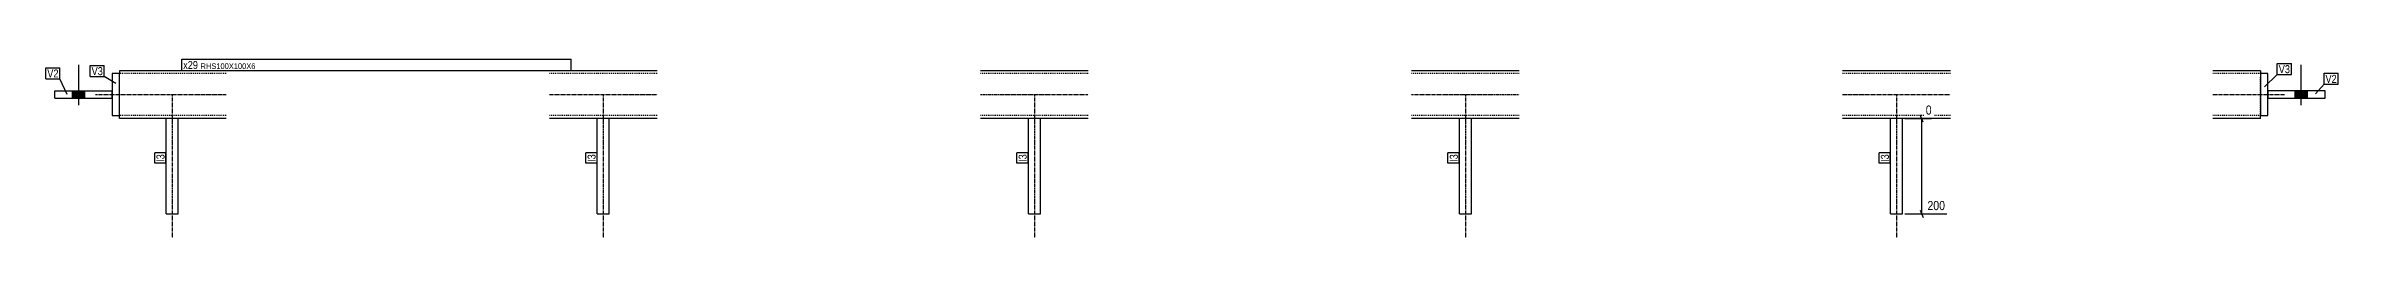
# Model space of a CAD drawing. Header units: millimetres. Extents: x 8 to 16358, y 12 to 475.
# Drawn here: x 11572 to 16358, y 12 to 386 of the extents above; entities that cross this region are included whole.
import ezdxf

# ---------------------------------------------------------------- set-up
doc = ezdxf.new("R2010")
doc.units = ezdxf.units.MM
doc.linetypes.add('DXK_LINE_DOT2', pattern=[3.9198, 1.9599, -1.9599])
doc.linetypes.add('DXK_LINE_DOT3', pattern=[5.9187, 2.979, -0.9799, 0.9799, -0.9799])
for name, color, linetype in [('MÅLSÆTNING', 7, 'Continuous'), ('STÅL', 7, 'Continuous'), ('TEKST', 7, 'Continuous')]:
    doc.layers.add(name, color=color, linetype=linetype)
doc.styles.add('Arial Narrow', font='ARIALN.TTF', dxfattribs={"height": 0.2})

msp = doc.modelspace()

# ---------------------------------------------------------------- hatches: boundary and pattern name
at = {"layer": 'STÅL', "linetype": 'Continuous'}
for points in [[(11627.6, 304.5), (11653.6, 304.5), (11653.6, 319.5), (11627.6, 319.5)], [(11627.6, 304.5), (11653.6, 304.5), (11653.6, 319.5), (11627.6, 319.5)], [(16293.6, 319.5), (16267.6, 319.5), (16267.6, 304.5), (16293.6, 304.5)], [(16293.6, 319.5), (16267.6, 319.5), (16267.6, 304.5), (16293.6, 304.5)]]:
    msp.add_hatch(color=96, dxfattribs=at).paths.add_polyline_path(points)

# ---------------------------------------------------------------- linework, layer by layer
at = {"layer": 'MÅLSÆTNING', "color": 7, "linetype": 'Continuous'}
for p, q in [((15453.1, 262), (15508.8, 262)), ((15491.1, 254.5), (15485.1, 269.5)), ((15488.1, 62), (15488.1, 262)), ((15453.1, 62), (15540.4, 62)), ((15485.1, 69.5), (15491.1, 54.5))]:
    msp.add_line(p, q, dxfattribs=at)
at = {"layer": 'STÅL', "color": 96, "linetype": 'Continuous'}
for p, q in [((11640.6, 289.5), (11640.6, 374.5)), ((11640.6, 289.5), (11640.6, 374.5)), ((16280.6, 289.5), (16280.6, 374.5)), ((16280.6, 289.5), (16280.6, 374.5)), ((11627.6, 304.5), (11627.6, 319.5)), ((11627.6, 304.5), (11627.6, 319.5)), ((11653.6, 304.5), (11653.6, 319.5)), ((11653.6, 304.5), (11653.6, 319.5)), ((16267.6, 304.5), (16267.6, 319.5)), ((16267.6, 304.5), (16267.6, 319.5)), ((16293.6, 304.5), (16293.6, 319.5)), ((16293.6, 304.5), (16293.6, 319.5))]:
    msp.add_line(p, q, dxfattribs=at)
at = {"layer": 'STÅL', "color": 2, "linetype": 'Continuous'}
for p, q in [((11710.6, 356), (11710.6, 268)), ((11725.6, 356), (11710.6, 356)), ((11725.6, 362), (11725.6, 356)), ((11948.1, 362), (11725.6, 362)), ((11725.6, 268), (11725.6, 356)), ((12848.1, 362), (12623.1, 362)), ((13748.1, 362), (13523.1, 362)), ((14648.1, 362), (14423.1, 362)), ((15548.1, 362), (15323.1, 362)), ((16195.6, 362), (16095.6, 362)), ((16195.6, 362), (16195.6, 361.1)), ((16195.6, 361.1), (16195.6, 356)), ((16210.6, 356), (16195.6, 356)), ((16195.6, 356), (16195.6, 268)), ((16210.6, 268), (16210.6, 356)), ((11590.6, 304.5), (11590.6, 319.5)), ((11590.6, 319.5), (11710.6, 319.5)), ((11590.6, 304.5), (11710.6, 304.5)), ((11710.6, 304.5), (11710.6, 319.5)), ((16210.6, 319.5), (16210.6, 304.5)), ((16330.6, 319.5), (16210.6, 319.5)), ((16210.6, 304.5), (16330.6, 304.5)), ((16330.6, 304.5), (16330.6, 319.5)), ((11710.6, 268), (11725.6, 268)), ((11725.6, 262.9), (11725.6, 268)), ((11725.6, 262), (11725.6, 262.9)), ((11948.1, 262), (11725.6, 262)), ((11823.1, 62), (11823.1, 262)), ((11848.1, 62), (11848.1, 262)), ((12848.1, 262), (12623.1, 262)), ((12723.1, 62), (12723.1, 262)), ((12748.1, 62), (12748.1, 262)), ((13748.1, 262), (13523.1, 262)), ((13623.1, 62), (13623.1, 262)), ((13648.1, 62), (13648.1, 262)), ((14648.1, 262), (14423.1, 262)), ((14523.1, 62), (14523.1, 262)), ((14548.1, 62), (14548.1, 262)), ((15548.1, 262), (15323.1, 262)), ((15423.1, 62), (15423.1, 262)), ((15448.1, 62), (15448.1, 262)), ((16195.6, 262), (16095.6, 262)), ((16195.6, 268), (16210.6, 268)), ((16195.6, 262), (16195.6, 268)), ((11823.1, 62), (11848.1, 62)), ((12723.1, 62), (12748.1, 62)), ((13623.1, 62), (13648.1, 62)), ((14523.1, 62), (14548.1, 62)), ((15423.1, 62), (15448.1, 62))]:
    msp.add_line(p, q, dxfattribs=at)
at = {"layer": 'STÅL', "color": 7, "linetype": 'DXK_LINE_DOT2'}
for p, q in [((11725.6, 362), (11725.6, 361.1)), ((11725.6, 361.1), (11725.6, 358.5)), ((11948.1, 356), (11725.6, 356)), ((11725.6, 274), (11725.6, 356)), ((12848.1, 356), (12623.1, 356)), ((13748.1, 356), (13523.1, 356)), ((14648.1, 356), (14423.1, 356)), ((15548.1, 356), (15323.1, 356)), ((16195.6, 356), (16095.6, 356)), ((16195.6, 362), (16195.6, 362)), ((16195.6, 358.5), (16195.6, 350)), ((16195.6, 268), (16195.6, 350)), ((11725.6, 265.5), (11725.6, 274)), ((11948.1, 268), (11725.6, 268)), ((11725.6, 262), (11725.6, 262)), ((11848.1, 262), (11823.1, 262)), ((12848.1, 268), (12623.1, 268)), ((12748.1, 262), (12723.1, 262)), ((13748.1, 268), (13523.1, 268)), ((13648.1, 262), (13623.1, 262)), ((14648.1, 268), (14423.1, 268)), ((14548.1, 262), (14523.1, 262)), ((15548.1, 268), (15323.1, 268)), ((15448.1, 262), (15423.1, 262)), ((16195.6, 268), (16095.6, 268))]:
    msp.add_line(p, q, dxfattribs=at)
at = {"layer": 'STÅL', "color": 7, "linetype": 'DXK_LINE_DOT3'}
for p, q in [((11675.6, 312), (11948.1, 312)), ((11835.6, 312), (11835.6, 12)), ((12623.1, 312), (12848.1, 312)), ((12735.6, 312), (12735.6, 12)), ((13523.1, 312), (13748.1, 312)), ((13635.6, 312), (13635.6, 12)), ((14423.1, 312), (14648.1, 312)), ((14535.6, 312), (14535.6, 12)), ((15323.1, 312), (15548.1, 312)), ((15435.6, 312), (15435.6, 12)), ((16095.6, 312), (16245.6, 312))]:
    msp.add_line(p, q, dxfattribs=at)

# ---------------------------------------------------------------- wipeouts: each hides what was drawn before it
at = {"color": 0}
msp.add_wipeout([(11598.4, 347.8), (11598.4, 365.3), (11574.9, 365.3), (11574.9, 347.8)], dxfattribs=at).dxf.layer = 'TEKST'

# ---------------------------------------------------------------- next in the draw order: wipeouts: each hides what was drawn before it
at = {"color": 0, "linetype": 'Continuous'}
for points in [[(15512.8, 266), (15512.8, 294), (15492.6, 294), (15492.6, 266)], [(15540.8, 66), (15540.8, 94), (15496.2, 94), (15496.2, 66)]]:
    msp.add_wipeout(points, dxfattribs=at).dxf.layer = 'MÅLSÆTNING'
at = {"color": 0}
for points in [[(11889.6, 365.5), (11889.6, 383), (11858.6, 383), (11858.6, 365.5)], [(11598.4, 347.8), (11598.4, 365.3), (11574.9, 365.3), (11574.9, 347.8)], [(11690.9, 352.7), (11690.9, 370.2), (11667.4, 370.2), (11667.4, 352.7)], [(16256.9, 356.9), (16256.9, 374.4), (16233.5, 374.4), (16233.5, 356.9)], [(16354.6, 336.5), (16354.6, 354), (16331.1, 354), (16331.1, 336.5)], [(11819.6, 187), (11802.1, 187), (11802.1, 171), (11819.6, 171)], [(12719.6, 187), (12702.1, 187), (12702.1, 171), (12719.6, 171)], [(13619.6, 187), (13602.1, 187), (13602.1, 171), (13619.6, 171)], [(14519.6, 187), (14502.1, 187), (14502.1, 171), (14519.6, 171)], [(15419.6, 187), (15402.1, 187), (15402.1, 171), (15419.6, 171)]]:
    msp.add_wipeout(points, dxfattribs=at).dxf.layer = 'TEKST'

# ---------------------------------------------------------------- next in the draw order: linework, layer by layer
at = {"layer": 'TEKST', "color": 7, "linetype": 'Continuous'}
for p, q in [((11571.9, 368.3), (11601.4, 368.3)), ((11571.9, 344.8), (11571.9, 368.3)), ((11571.9, 344.8), (11601.4, 344.8)), ((11601.4, 344.8), (11601.4, 368.3)), ((11616.2, 312.4), (11601.4, 344.8))]:
    msp.add_line(p, q, dxfattribs=at)

# ---------------------------------------------------------------- next in the draw order: texts
at = {"layer": 'MÅLSÆTNING', "color": 3, "linetype": 'Continuous', "style": 'Arial Narrow'}
for s, height, p in [('0', 19.1, (15496.6, 270)), ('200', 19.09, (15500.2, 70))]:
    msp.add_text(s, height=height, dxfattribs=at).set_placement(p)
at = {"layer": 'TEKST', "color": 3, "style": 'Arial Narrow'}
msp.add_text('V2', height=16.7, dxfattribs=at).set_placement((11574.9, 347.8))

# ---------------------------------------------------------------- next in the draw order: wipeouts: each hides what was drawn before it
at = {"color": 0}
for points in [[(11889.6, 365.5), (11889.6, 383), (11858.6, 383), (11858.6, 365.5)], [(11690.9, 352.7), (11690.9, 370.2), (11667.4, 370.2), (11667.4, 352.7)], [(16256.9, 356.9), (16256.9, 374.4), (16233.5, 374.4), (16233.5, 356.9)], [(16354.6, 336.5), (16354.6, 354), (16331.1, 354), (16331.1, 336.5)], [(11819.6, 187), (11802.1, 187), (11802.1, 171), (11819.6, 171)], [(12719.6, 187), (12702.1, 187), (12702.1, 171), (12719.6, 171)], [(13619.6, 187), (13602.1, 187), (13602.1, 171), (13619.6, 171)], [(14519.6, 187), (14502.1, 187), (14502.1, 171), (14519.6, 171)], [(15419.6, 187), (15402.1, 187), (15402.1, 171), (15419.6, 171)]]:
    msp.add_wipeout(points, dxfattribs=at).dxf.layer = 'TEKST'

# ---------------------------------------------------------------- next in the draw order: linework, layer by layer
at = {"layer": 'TEKST', "color": 7, "linetype": 'Continuous'}
for p, q in [((11855.6, 362.5), (11855.6, 386)), ((11664.4, 373.2), (11693.9, 373.2)), ((11664.4, 349.7), (11664.4, 373.2)), ((11664.4, 349.7), (11693.9, 349.7)), ((11693.9, 349.7), (11693.9, 373.2)), ((11718.2, 335.1), (11693.9, 349.7)), ((16203.9, 328.3), (16230.5, 353.9)), ((16230.5, 377.4), (16259.9, 377.4)), ((16230.5, 353.9), (16230.5, 377.4)), ((16230.5, 353.9), (16259.9, 353.9)), ((16259.9, 353.9), (16259.9, 377.4)), ((16328.1, 357), (16357.6, 357)), ((16328.1, 333.5), (16328.1, 357)), ((16357.6, 333.5), (16357.6, 357)), ((16310.1, 313.2), (16328.1, 333.5)), ((16328.1, 333.5), (16357.6, 333.5)), ((11799.1, 168), (11799.1, 190)), ((11822.6, 190), (11799.1, 190)), ((11822.6, 168), (11799.1, 168)), ((11822.6, 168), (11822.6, 190)), ((12699.1, 168), (12699.1, 190)), ((12722.6, 190), (12699.1, 190)), ((12722.6, 168), (12699.1, 168)), ((12722.6, 168), (12722.6, 190)), ((13599.1, 168), (13599.1, 190)), ((13622.6, 190), (13599.1, 190)), ((13622.6, 168), (13599.1, 168)), ((13622.6, 168), (13622.6, 190)), ((14499.1, 168), (14499.1, 190)), ((14522.6, 190), (14499.1, 190)), ((14522.6, 168), (14499.1, 168)), ((14522.6, 168), (14522.6, 190)), ((15399.1, 168), (15399.1, 190)), ((15422.6, 190), (15399.1, 190)), ((15422.6, 168), (15399.1, 168)), ((15422.6, 168), (15422.6, 190))]:
    msp.add_line(p, q, dxfattribs=at)

# ---------------------------------------------------------------- next in the draw order: texts
at = {"layer": 'TEKST', "color": 3, "style": 'Arial Narrow'}
for s, p in [('V3', (11667.4, 352.7)), ('V3', (16233.5, 356.9)), ('V2', (16331.1, 336.5))]:
    msp.add_text(s, height=16.7, dxfattribs=at).set_placement(p)
for p in [(11819.6, 171), (12719.6, 171), (13619.6, 171), (14519.6, 171), (15419.6, 171)]:
    msp.add_text('I3', height=16.7, rotation=90.0002, dxfattribs=at).set_placement(p)

# ---------------------------------------------------------------- next in the draw order: wipeouts: each hides what was drawn before it
at = {"color": 0}
msp.add_wipeout([(12665.3, 365.5), (12665.3, 378), (11894.8, 378), (11894.8, 365.5)], dxfattribs=at).dxf.layer = 'TEKST'

# ---------------------------------------------------------------- next in the draw order: wipeouts: each hides what was drawn before it
msp.add_wipeout([(12665.3, 365.5), (12665.3, 378), (11894.8, 378), (11894.8, 365.5)], dxfattribs=at).dxf.layer = 'TEKST'

# ---------------------------------------------------------------- next in the draw order: linework, layer by layer
at = {"layer": 'TEKST', "color": 7, "linetype": 'Continuous'}
for p, q in [((11855.6, 386), (12668.3, 386)), ((12668.3, 362.5), (12668.3, 386)), ((11855.6, 362.5), (12668.3, 362.5))]:
    msp.add_line(p, q, dxfattribs=at)

# ---------------------------------------------------------------- next in the draw order: texts
at = {"layer": 'TEKST', "color": 3, "style": 'Arial Narrow'}
for s, height, p in [('x29', 16.7, (11858.6, 365.5)), ('RHS100X100X6', 11.93, (11894.8, 365.5))]:
    msp.add_text(s, height=height, dxfattribs=at).set_placement(p)

doc.saveas('drawing.dxf')
